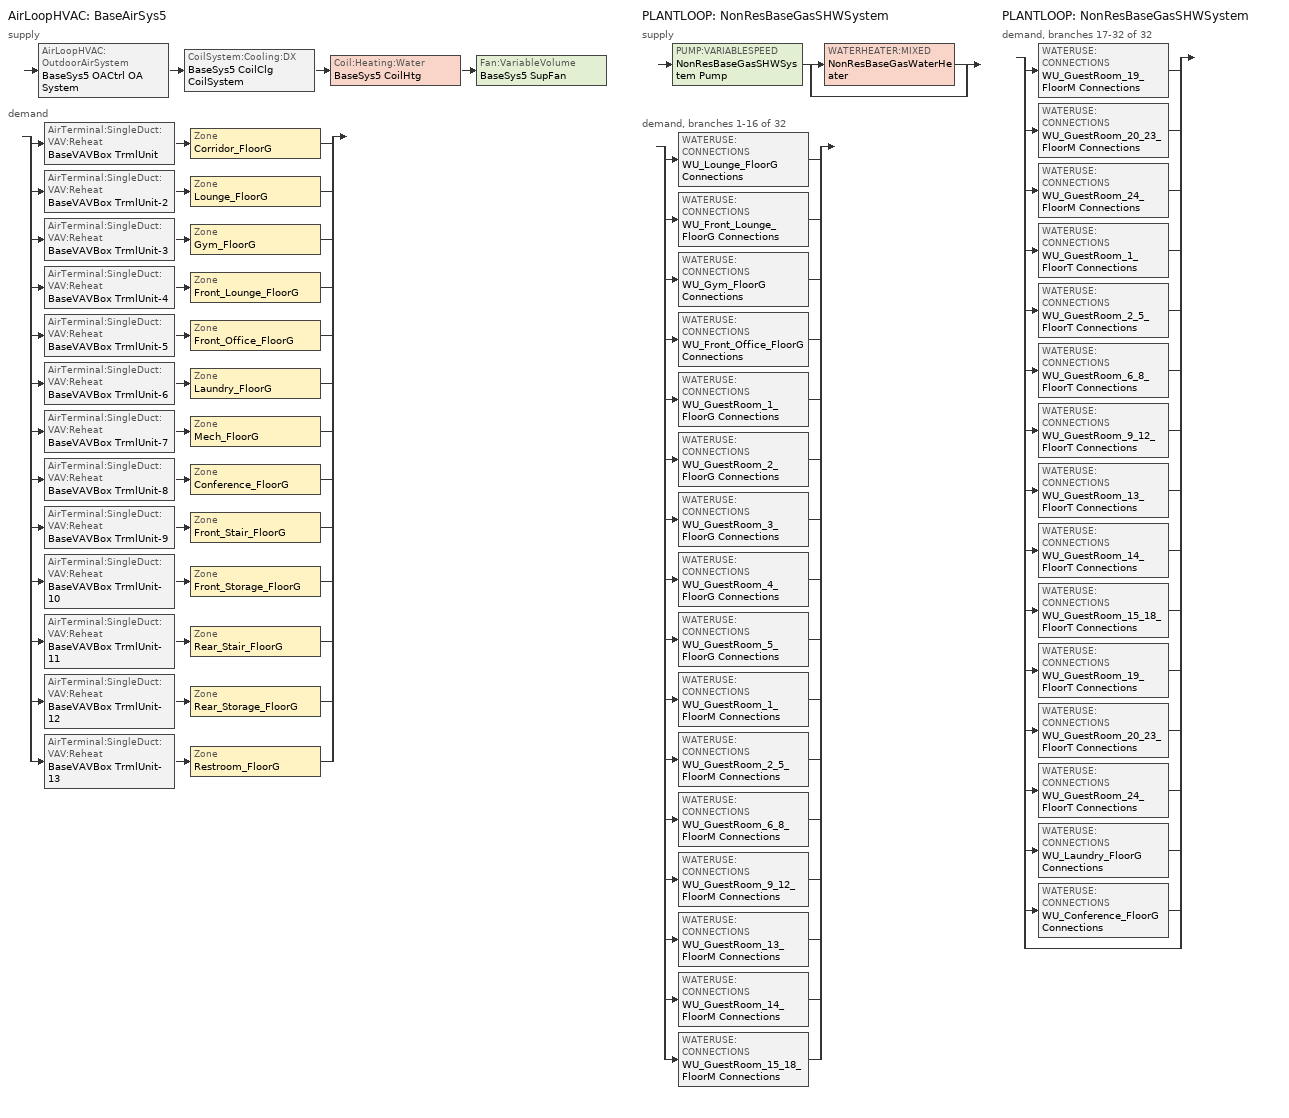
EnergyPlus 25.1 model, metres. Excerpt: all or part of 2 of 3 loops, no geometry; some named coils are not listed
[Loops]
AirLoopHVAC 'BaseAirSys5'
 supply: AirLoopHVAC:OutdoorAirSystem 'BaseSys5 OACtrl OA System' > CoilSystem:Cooling:DX 'BaseSys5 CoilClg CoilSystem' > Coil:Heating:Water 'BaseSys5 CoilHtg' > Fan:VariableVolume 'BaseSys5 SupFan'
 demand: split
  | AirTerminal:SingleDuct:VAV:Reheat 'BaseVAVBox TrmlUnit' > Zone 'Corridor_FloorG'
  | AirTerminal:SingleDuct:VAV:Reheat 'BaseVAVBox TrmlUnit-2' > Zone 'Lounge_FloorG'
  | AirTerminal:SingleDuct:VAV:Reheat 'BaseVAVBox TrmlUnit-3' > Zone 'Gym_FloorG'
  | AirTerminal:SingleDuct:VAV:Reheat 'BaseVAVBox TrmlUnit-4' > Zone 'Front_Lounge_FloorG'
  | AirTerminal:SingleDuct:VAV:Reheat 'BaseVAVBox TrmlUnit-5' > Zone 'Front_Office_FloorG'
  | AirTerminal:SingleDuct:VAV:Reheat 'BaseVAVBox TrmlUnit-6' > Zone 'Laundry_FloorG'
  | AirTerminal:SingleDuct:VAV:Reheat 'BaseVAVBox TrmlUnit-7' > Zone 'Mech_FloorG'
  | AirTerminal:SingleDuct:VAV:Reheat 'BaseVAVBox TrmlUnit-8' > Zone 'Conference_FloorG'
  | AirTerminal:SingleDuct:VAV:Reheat 'BaseVAVBox TrmlUnit-9' > Zone 'Front_Stair_FloorG'
  | AirTerminal:SingleDuct:VAV:Reheat 'BaseVAVBox TrmlUnit-10' > Zone 'Front_Storage_FloorG'
  | AirTerminal:SingleDuct:VAV:Reheat 'BaseVAVBox TrmlUnit-11' > Zone 'Rear_Stair_FloorG'
  | AirTerminal:SingleDuct:VAV:Reheat 'BaseVAVBox TrmlUnit-12' > Zone 'Rear_Storage_FloorG'
  | AirTerminal:SingleDuct:VAV:Reheat 'BaseVAVBox TrmlUnit-13' > Zone 'Restroom_FloorG'
PLANTLOOP 'NonResBaseGasSHWSystem'
 supply: PUMP:VARIABLESPEED 'NonResBaseGasSHWSystem Pump' > split
  | WATERHEATER:MIXED 'NonResBaseGasWaterHeater'
  | bypass
 demand, branches 1-16 of 32: split
  | WATERUSE:CONNECTIONS 'WU_Lounge_FloorG Connections'
  | WATERUSE:CONNECTIONS 'WU_Front_Lounge_FloorG Connections'
  | WATERUSE:CONNECTIONS 'WU_Gym_FloorG Connections'
  | WATERUSE:CONNECTIONS 'WU_Front_Office_FloorG Connections'
  | WATERUSE:CONNECTIONS 'WU_GuestRoom_1_FloorG Connections'
  | WATERUSE:CONNECTIONS 'WU_GuestRoom_2_FloorG Connections'
  | WATERUSE:CONNECTIONS 'WU_GuestRoom_3_FloorG Connections'
  | WATERUSE:CONNECTIONS 'WU_GuestRoom_4_FloorG Connections'
  | WATERUSE:CONNECTIONS 'WU_GuestRoom_5_FloorG Connections'
  | WATERUSE:CONNECTIONS 'WU_GuestRoom_1_FloorM Connections'
  | WATERUSE:CONNECTIONS 'WU_GuestRoom_2_5_FloorM Connections'
  | WATERUSE:CONNECTIONS 'WU_GuestRoom_6_8_FloorM Connections'
  | WATERUSE:CONNECTIONS 'WU_GuestRoom_9_12_FloorM Connections'
  | WATERUSE:CONNECTIONS 'WU_GuestRoom_13_FloorM Connections'
  | WATERUSE:CONNECTIONS 'WU_GuestRoom_14_FloorM Connections'
  | WATERUSE:CONNECTIONS 'WU_GuestRoom_15_18_FloorM Connections'
PLANTLOOP 'NonResBaseGasSHWSystem'
 demand, branches 17-32 of 32: split
  | WATERUSE:CONNECTIONS 'WU_GuestRoom_19_FloorM Connections'
  | WATERUSE:CONNECTIONS 'WU_GuestRoom_20_23_FloorM Connections'
  | WATERUSE:CONNECTIONS 'WU_GuestRoom_24_FloorM Connections'
  | WATERUSE:CONNECTIONS 'WU_GuestRoom_1_FloorT Connections'
  | WATERUSE:CONNECTIONS 'WU_GuestRoom_2_5_FloorT Connections'
  | WATERUSE:CONNECTIONS 'WU_GuestRoom_6_8_FloorT Connections'
  | WATERUSE:CONNECTIONS 'WU_GuestRoom_9_12_FloorT Connections'
  | WATERUSE:CONNECTIONS 'WU_GuestRoom_13_FloorT Connections'
  | WATERUSE:CONNECTIONS 'WU_GuestRoom_14_FloorT Connections'
  | WATERUSE:CONNECTIONS 'WU_GuestRoom_15_18_FloorT Connections'
  | WATERUSE:CONNECTIONS 'WU_GuestRoom_19_FloorT Connections'
  | WATERUSE:CONNECTIONS 'WU_GuestRoom_20_23_FloorT Connections'
  | WATERUSE:CONNECTIONS 'WU_GuestRoom_24_FloorT Connections'
  | WATERUSE:CONNECTIONS 'WU_Laundry_FloorG Connections'
  | WATERUSE:CONNECTIONS 'WU_Conference_FloorG Connections'
  | bypass
[SizingPeriod:DesignDay] Day of Month=21; Dry-Bulb Temperature Range Modifier Type=DefaultMultipliers; Humidity Condition Type=WetBulb; Barometric Pressure {Pa}=98525.9; Wind Speed {m/s}=2; Rain Indicator=No; Snow Indicator=No; Daylight Saving Time Indicator=No
Name | Month | Day Type | Maximum Dry-Bulb Temperature {C} | Daily Dry-Bulb Temperature Range {deltaC} | Wetbulb or DewPoint at Maximum Dry-Bulb {C} | Wind Direction {deg} | Solar Model Indicator | ASHRAE Clear Sky Optical Depth for Beam Irradiance (taub) | ASHRAE Clear Sky Optical Depth for Diffuse Irradiance (taud) | Sky Clearness
HOLLYWOOD BURBANK  October .4% Condns DB=>MCWB | 10 | SummerDesignDay | 36.1 | 12.2 | 17.3 | 180 | ASHRAETau | 0.374 | 2.382
HOLLYWOOD BURBANK  September .4% Condns DB=>MCWB | 9 | SummerDesignDay | 38.8 | 12.5 | 20.7 | 180 | ASHRAETau | 0.367 | 2.443
HOLLYWOOD BURBANK Ann Htg 99.6% Condns DB | 12 | WinterDesignDay | 3.8 | 0 | 3.8 | 350 | ASHRAEClearSky |  |  | 0
[DESIGNSPECIFICATION:OUTDOORAIR] Outdoor Air Method=Maximum; Outdoor Air Flow per Person=0.00707921; Outdoor Air Flow per Zone Floor Area=0.000762; Outdoor Air Flow per Zone=0; Outdoor Air Flow Air Changes per Hour=0
Name | Outdoor Air Schedule
DSOA_Corridor_FloorG; DSOA_Lounge_FloorG; DSOA_Front_Lounge_FloorG; DSOA_Front_Stair_FloorG; DSOA_Rear_Stair_FloorG; DSOA_Restroom_FloorG | HotelSmallResidentialCommonHVACAvail
DSOA_Gym_FloorG; DSOA_Front_Storage_FloorG; DSOA_Rear_Storage_FloorG; DSOA_Laundry_FloorG; DSOA_Mech_FloorG; DSOA_Conference_FloorG | HotelSmallAssemblyHVACAvail
DSOA_Front_Office_FloorG | HotelSmallOfficeHVACAvail
[SIZING:PLANT]
NonResBaseGasSHWSystem: Loop Type=Heating; Design Loop Exit Temperature=57.2222; Loop Design Temperature Difference=44.4444; Sizing Option=NonCoincident; Zone Timesteps in Averaging Window=1
[ZONECONTROL:THERMOSTAT] Temperature Difference Between Cutout And Setpoint=0
Name | Zone or ZoneList | Control Type Schedule | Control 1
ZC_Gym_FloorG | Gym_FloorG | Gym_FloorG Zn Thermostat Schedule | TSDSP_Gym_FloorG
ZC_Front_Office_FloorG | Front_Office_FloorG | Front_Office_FloorG Zn Thermostat Schedule | TSDSP_Front_Office_FloorG
ZC_Laundry_FloorG | Laundry_FloorG | Laundry_FloorG Zn Thermostat Schedule | TSDSP_Laundry_FloorG
ZC_Mech_FloorG | Mech_FloorG | Mech_FloorG Zn Thermostat Schedule | TSDSP_Mech_FloorG
ZC_Conference_FloorG | Conference_FloorG | Conference_FloorG Zn Thermostat Schedule | TSDSP_Conference_FloorG
ZC_Restroom_FloorG | Restroom_FloorG | Restroom_FloorG Zn Thermostat Schedule | TSDSP_Restroom_FloorG
[THERMOSTATSETPOINT:DUALSETPOINT]
Name | Heating Setpoint Temperature Schedule | Cooling Setpoint Temperature Schedule
TSDSP_Gym_FloorG; TSDSP_Laundry_FloorG; TSDSP_Mech_FloorG; TSDSP_Conference_FloorG | HotelSmallAssemblyHtgSetpt | HotelSmallAssemblyClgSetpt
TSDSP_Front_Office_FloorG | HotelSmallOfficeHtgSetpt | HotelSmallOfficeClgSetpt
TSDSP_Restroom_FloorG | HotelSmallResidentialCommonHtgSetpt | HotelSmallResidentialCommonClgSetpt
[PUMP:VARIABLESPEED]
NonResBaseGasSHWSystem Pump: Design Maximum Flow Rate=Autosize; Design Pump Head=179352; Design Power Consumption=Autosize; Motor Efficiency=0.9; Fraction of Motor Inefficiencies to Fluid Stream=0; Coefficient 1 of the Part Load Performance Curve=0; Coefficient 2 of the Part Load Performance Curve=1; Coefficient 3 of the Part Load Performance Curve=0; Coefficient 4 of the Part Load Performance Curve=0; Design Minimum Flow Rate=0; Pump Control Type=Continuous; Design Power Sizing Method=PowerPerFlowPerPressure; Design Electric Power per Unit Flow Rate=348701.1; Design Shaft Power per Unit Flow Rate per Unit Head=1.28205; Design Minimum Flow Rate Fraction=0; EndUse Subcategory=General
[WATERHEATER:MIXED]
NonResBaseGasWaterHeater: Tank Volume=0.405039; Setpoint Temperature Schedule=SHWSystemSetpointTemp130; Deadband Temperature Difference=2; Maximum Temperature Limit=82; Heater Control Type=Cycle; Heater Maximum Capacity=29073.5; Heater Minimum Capacity=0; Heater Ignition Minimum Flow Rate=0; Heater Ignition Delay=0; Heater Fuel Type=NaturalGas; Heater Thermal Efficiency=0.8; Off Cycle Parasitic Fuel Consumption Rate=0; Off Cycle Parasitic Heat Fraction to Tank=0; On Cycle Parasitic Fuel Consumption Rate=0; On Cycle Parasitic Heat Fraction to Tank=0; Ambient Temperature Indicator=Schedule; Ambient Temperature Schedule=WaterHeaterAmbientTemp; Off Cycle Loss Coefficient to Ambient Temperature=11.0003; Off Cycle Loss Fraction to Zone=1; On Cycle Loss Coefficient to Ambient Temperature=11.0003; On Cycle Loss Fraction to Zone=1; Use Side Effectiveness=1; Source Side Effectiveness=1; Use Side Design Flow Rate=autosize; Source Side Design Flow Rate=autosize; Indirect Water Heating Recovery Time=1.5; Source Side Flow Control Mode=IndirectHeatPrimarySetpoint; EndUse Subcategory=General
[PLANTLOOP]
NonResBaseGasSHWSystem: Fluid Type=Water; Plant Equipment Operation Scheme=NonResBaseGasSHWSystem Operation Schemes; Maximum Loop Temperature=100; Minimum Loop Temperature=0; Maximum Loop Flow Rate=Autosize; Minimum Loop Flow Rate=0; Plant Loop Volume=Autocalculate; Load Distribution Scheme=Optimal; Plant Loop Demand Calculation Scheme=SingleSetpoint; Common Pipe Simulation=None; Pressure Simulation Type=None; Loop Circulation Time=2
[PLANTEQUIPMENTLIST]
NonResBaseGasSHWSystem Equipment List: NonResBaseGasWaterHeater
[PLANTEQUIPMENTOPERATION:HEATINGLOAD]
NonResBaseGasSHWSystem Heating Operation Scheme: Load Range 1 Lower Limit=0; Load Range 1 Upper Limit=1000000000; Range 1 Equipment List=NonResBaseGasSHWSystem Equipment List
[PLANTEQUIPMENTOPERATIONSCHEMES]
NonResBaseGasSHWSystem Operation Schemes: Control Scheme 1=NonResBaseGasSHWSystem Heating Operation Scheme; Control Scheme 1 Schedule=Always On Discrete
[SETPOINTMANAGER:SCHEDULED]
NonResBaseGasSHWSystem SPM Scheduled: Control Variable=Temperature; Schedule=TargetSHWTemp130; Setpoint Node or NodeList=NonResBaseGasSHWSystem Supply Mixer Outlet Node
[WATERUSE:EQUIPMENT] EndUse Subcategory=DHW-Gas; Target Temperature Schedule=TargetSHWTemp130
Name | Peak Flow Rate | Flow Rate Fraction Schedule | Zone
WU_Lounge_FloorG | 1.09625e-06 | HotelSmallResidentialCommonServiceHotWater | Lounge_FloorG
WU_Front_Lounge_FloorG | 5.48174e-06 | HotelSmallResidentialCommonServiceHotWater | Front_Lounge_FloorG
WU_Gym_FloorG | 6.64396e-07 | HotelSmallAssemblyServiceHotWater | Gym_FloorG
WU_Front_Office_FloorG | 1.32881e-06 | HotelSmallOfficeServiceHotWater | Front_Office_FloorG
WU_GuestRoom_1_FloorG | 4.96125e-06 | HotelSmallResidentialLivingServiceHotWater | GuestRoom_1_FloorG
WU_GuestRoom_2_FloorG | 4.96125e-06 | HotelSmallResidentialLivingServiceHotWater | GuestRoom_2_FloorG
WU_GuestRoom_3_FloorG | 4.96125e-06 | HotelSmallResidentialLivingServiceHotWater | GuestRoom_3_FloorG
WU_GuestRoom_4_FloorG | 4.96083e-06 | HotelSmallResidentialLivingServiceHotWater | GuestRoom_4_FloorG
WU_GuestRoom_5_FloorG | 4.96083e-06 | HotelSmallResidentialLivingServiceHotWater | GuestRoom_5_FloorG
WU_GuestRoom_1_FloorM | 4.96125e-06 | HotelSmallResidentialLivingServiceHotWater | GuestRoom_1_FloorM
WU_GuestRoom_2_5_FloorM | 1.9845e-05 | HotelSmallResidentialLivingServiceHotWater | GuestRoom_2_5_FloorM
WU_GuestRoom_6_8_FloorM | 1.60288e-05 | HotelSmallResidentialLivingServiceHotWater | GuestRoom_6_8_FloorM
WU_GuestRoom_9_12_FloorM | 1.9845e-05 | HotelSmallResidentialLivingServiceHotWater | GuestRoom_9_12_FloorM
WU_GuestRoom_13_FloorM | 4.96125e-06 | HotelSmallResidentialLivingServiceHotWater | GuestRoom_13_FloorM
WU_GuestRoom_14_FloorM | 4.96083e-06 | HotelSmallResidentialLivingServiceHotWater | GuestRoom_14_FloorM
WU_GuestRoom_15_18_FloorM | 1.98436e-05 | HotelSmallResidentialLivingServiceHotWater | GuestRoom_15_18_FloorM
WU_GuestRoom_19_FloorM | 4.96097e-06 | HotelSmallResidentialLivingServiceHotWater | GuestRoom_19_FloorM
WU_GuestRoom_20_23_FloorM | 1.98436e-05 | HotelSmallResidentialLivingServiceHotWater | GuestRoom_20_23_FloorM
WU_GuestRoom_24_FloorM | 4.96083e-06 | HotelSmallResidentialLivingServiceHotWater | GuestRoom_24_FloorM
WU_GuestRoom_1_FloorT | 4.96125e-06 | HotelSmallResidentialLivingServiceHotWater | GuestRoom_1_FloorT
WU_GuestRoom_2_5_FloorT | 1.9845e-05 | HotelSmallResidentialLivingServiceHotWater | GuestRoom_2_5_FloorT
WU_GuestRoom_6_8_FloorT | 1.60288e-05 | HotelSmallResidentialLivingServiceHotWater | GuestRoom_6_8_FloorT
WU_GuestRoom_9_12_FloorT | 1.9845e-05 | HotelSmallResidentialLivingServiceHotWater | GuestRoom_9_12_FloorT
WU_GuestRoom_13_FloorT | 4.96125e-06 | HotelSmallResidentialLivingServiceHotWater | GuestRoom_13_FloorT
WU_GuestRoom_14_FloorT | 4.96083e-06 | HotelSmallResidentialLivingServiceHotWater | GuestRoom_14_FloorT
WU_GuestRoom_15_18_FloorT | 1.98436e-05 | HotelSmallResidentialLivingServiceHotWater | GuestRoom_15_18_FloorT
WU_GuestRoom_19_FloorT | 4.96097e-06 | HotelSmallResidentialLivingServiceHotWater | GuestRoom_19_FloorT
WU_GuestRoom_20_23_FloorT | 1.98436e-05 | HotelSmallResidentialLivingServiceHotWater | GuestRoom_20_23_FloorT
WU_GuestRoom_24_FloorT | 4.96083e-06 | HotelSmallResidentialLivingServiceHotWater | GuestRoom_24_FloorT
WU_Laundry_FloorG | 3.20024e-06 | HotelSmallAssemblyServiceHotWater | Laundry_FloorG
WU_Conference_FloorG | 2.69871e-06 | HotelSmallAssemblyServiceHotWater | Conference_FloorG
[WATERUSE:CONNECTIONS] Drain Water Heat Exchanger Type=None; Drain Water Heat Exchanger Destination=Plant
Name | Water Use Equipment 1
WU_Lounge_FloorG Connections | WU_Lounge_FloorG
WU_Front_Lounge_FloorG Connections | WU_Front_Lounge_FloorG
WU_Gym_FloorG Connections | WU_Gym_FloorG
WU_Front_Office_FloorG Connections | WU_Front_Office_FloorG
WU_GuestRoom_1_FloorG Connections | WU_GuestRoom_1_FloorG
WU_GuestRoom_2_FloorG Connections | WU_GuestRoom_2_FloorG
WU_GuestRoom_3_FloorG Connections | WU_GuestRoom_3_FloorG
WU_GuestRoom_4_FloorG Connections | WU_GuestRoom_4_FloorG
WU_GuestRoom_5_FloorG Connections | WU_GuestRoom_5_FloorG
WU_GuestRoom_1_FloorM Connections | WU_GuestRoom_1_FloorM
WU_GuestRoom_2_5_FloorM Connections | WU_GuestRoom_2_5_FloorM
WU_GuestRoom_6_8_FloorM Connections | WU_GuestRoom_6_8_FloorM
WU_GuestRoom_9_12_FloorM Connections | WU_GuestRoom_9_12_FloorM
WU_GuestRoom_13_FloorM Connections | WU_GuestRoom_13_FloorM
WU_GuestRoom_14_FloorM Connections | WU_GuestRoom_14_FloorM
WU_GuestRoom_15_18_FloorM Connections | WU_GuestRoom_15_18_FloorM
WU_GuestRoom_19_FloorM Connections | WU_GuestRoom_19_FloorM
WU_GuestRoom_20_23_FloorM Connections | WU_GuestRoom_20_23_FloorM
WU_GuestRoom_24_FloorM Connections | WU_GuestRoom_24_FloorM
WU_GuestRoom_1_FloorT Connections | WU_GuestRoom_1_FloorT
WU_GuestRoom_2_5_FloorT Connections | WU_GuestRoom_2_5_FloorT
WU_GuestRoom_6_8_FloorT Connections | WU_GuestRoom_6_8_FloorT
WU_GuestRoom_9_12_FloorT Connections | WU_GuestRoom_9_12_FloorT
WU_GuestRoom_13_FloorT Connections | WU_GuestRoom_13_FloorT
WU_GuestRoom_14_FloorT Connections | WU_GuestRoom_14_FloorT
WU_GuestRoom_15_18_FloorT Connections | WU_GuestRoom_15_18_FloorT
WU_GuestRoom_19_FloorT Connections | WU_GuestRoom_19_FloorT
WU_GuestRoom_20_23_FloorT Connections | WU_GuestRoom_20_23_FloorT
WU_GuestRoom_24_FloorT Connections | WU_GuestRoom_24_FloorT
WU_Laundry_FloorG Connections | WU_Laundry_FloorG
WU_Conference_FloorG Connections | WU_Conference_FloorG
[Sizing:Zone] Zone Cooling Design Supply Air Temperature Input Method=TemperatureDifference; Zone Cooling Design Supply Air Temperature {C}=14; Zone Heating Design Supply Air Temperature Input Method=TemperatureDifference; Zone Heating Design Supply Air Temperature {C}=40; Zone Heating Design Supply Air Temperature Difference {deltaC}=13.8889; Zone Cooling Design Supply Air Humidity Ratio {kgWater/kgDryAir}=0.0085; Zone Heating Design Supply Air Humidity Ratio {kgWater/kgDryAir}=0.008; Zone Heating Sizing Factor=1; Zone Cooling Sizing Factor=1; Cooling Design Air Flow Method=DesignDay; Cooling Design Air Flow Rate {m3/s}=0; Cooling Minimum Air Flow per Zone Floor Area {m3/s-m2}=0; Cooling Minimum Air Flow {m3/s}=0; Cooling Minimum Air Flow Fraction=0; Heating Design Air Flow Method=DesignDay; Heating Design Air Flow Rate {m3/s}=0; Heating Maximum Air Flow per Zone Floor Area {m3/s-m2}=0; Heating Maximum Air Flow {m3/s}=0; Heating Maximum Air Flow Fraction=0.5; Account for Dedicated Outdoor Air System=No; Zone Load Sizing Method=Sensible Load Only No Latent Load; Zone Latent Cooling Design Supply Air Humidity Ratio Input Method=HumidityRatioDifference; Zone Cooling Design Supply Air Humidity Ratio Difference {kgWater/kgDryAir}=0.005; Zone Latent Heating Design Supply Air Humidity Ratio Input Method=HumidityRatioDifference; Zone Humidification Design Supply Air Humidity Ratio Difference {kgWater/kgDryAir}=0.005
Name | Zone Cooling Design Supply Air Temperature Difference {deltaC} | Design Specification Outdoor Air Object
Corridor_FloorG | 11.1111 | DSOA_Corridor_FloorG
Lounge_FloorG | 11.1111 | DSOA_Lounge_FloorG
Gym_FloorG | 11.1111 | DSOA_Gym_FloorG
Front_Lounge_FloorG | 11.1111 | DSOA_Front_Lounge_FloorG
Front_Office_FloorG | 11.1111 | DSOA_Front_Office_FloorG
Front_Stair_FloorG | 8.33333 | DSOA_Front_Stair_FloorG
Front_Storage_FloorG | 8.33333 | DSOA_Front_Storage_FloorG
Laundry_FloorG | 11.1111 | DSOA_Laundry_FloorG
Mech_FloorG | 8.33333 | DSOA_Mech_FloorG
Conference_FloorG | 11.1111 | DSOA_Conference_FloorG
Rear_Stair_FloorG | 8.33333 | DSOA_Rear_Stair_FloorG
Rear_Storage_FloorG | 8.33333 | DSOA_Rear_Storage_FloorG
Restroom_FloorG | 8.33333 | DSOA_RestRoom_FloorG
[Sizing:System]
BaseAirSys5: Type of Load to Size On=Sensible; Design Outdoor Air Flow Rate {m3/s}=Autosize; Central Heating Maximum System Air Flow Ratio=0.5; Preheat Design Temperature {C}=5.68434e-14; Preheat Design Humidity Ratio {kgWater/kgDryAir}=0; Precool Design Temperature {C}=5.68434e-14; Precool Design Humidity Ratio {kgWater/kgDryAir}=0; Central Cooling Design Supply Air Temperature {C}=12.7778; Central Heating Design Supply Air Temperature {C}=15.5556; Type of Zone Sum to Use=Coincident; 100% Outdoor Air in Cooling=No; 100% Outdoor Air in Heating=No; Central Cooling Design Supply Air Humidity Ratio {kgWater/kgDryAir}=0.0085; Central Heating Design Supply Air Humidity Ratio {kgWater/kgDryAir}=0.008; Cooling Supply Air Flow Rate Method=DesignDay; Cooling Supply Air Flow Rate {m3/s}=0; Cooling Supply Air Flow Rate Per Floor Area {m3/s-m2}=0.00996765; Cooling Fraction of Autosized Cooling Supply Air Flow Rate=1; Cooling Supply Air Flow Rate Per Unit Cooling Capacity {m3/s-W}=3.94755e-05; Heating Supply Air Flow Rate Method=DesignDay; Heating Supply Air Flow Rate {m3/s}=0; Heating Supply Air Flow Rate Per Floor Area {m3/s-m2}=0.00996765; Heating Fraction of Autosized Heating Supply Air Flow Rate=1; Heating Fraction of Autosized Cooling Supply Air Flow Rate=1; Heating Supply Air Flow Rate Per Unit Heating Capacity {m3/s-W}=3.15882e-05; System Outdoor Air Method=ZoneSum; Zone Maximum Outdoor Air Fraction=1; Cooling Design Capacity Method=CoolingDesignCapacity; Cooling Design Capacity {W}=Autosize; Cooling Design Capacity Per Floor Area {W/m2}=234.7; Fraction of Autosized Cooling Design Capacity=1; Heating Design Capacity Method=HeatingDesignCapacity; Heating Design Capacity {W}=Autosize; Heating Design Capacity Per Floor Area {W/m2}=157; Fraction of Autosized Heating Design Capacity=1; Central Cooling Capacity Control Method=OnOff
[AirTerminal:SingleDuct:VAV:Reheat] Availability Schedule=Always On Discrete; Maximum Air Flow Rate {m3/s}=Autosize; Zone Minimum Air Flow Input Method=Constant; Constant Minimum Air Flow Fraction=0.3; Fixed Minimum Air Flow Rate {m3/s}=autosize; Maximum Hot Water or Steam Flow Rate {m3/s}=Autosize; Minimum Hot Water or Steam Flow Rate {m3/s}=0; Convergence Tolerance=0.001; Maximum Reheat Air Temperature {C}=35
Name | Reheat Coil | Damper Heating Action | Maximum Flow Fraction During Reheat | Design Specification Outdoor Air Object
BaseVAVBox TrmlUnit | BaseVAVBox CoilHtg | Reverse | 0.499999 | DSOA_Corridor_FloorG
BaseVAVBox TrmlUnit-2 | BaseVAVBox CoilHtg-2 | ReverseWithLimits | 0.5 | DSOA_Lounge_FloorG
BaseVAVBox TrmlUnit-3 | BaseVAVBox CoilHtg-3 | ReverseWithLimits | 0.5 | DSOA_Gym_FloorG
BaseVAVBox TrmlUnit-4 | BaseVAVBox CoilHtg-4 | ReverseWithLimits | 0.5 | DSOA_Front_Lounge_FloorG
BaseVAVBox TrmlUnit-5 | BaseVAVBox CoilHtg-5 | ReverseWithLimits | 0.500001 | DSOA_Front_Office_FloorG
BaseVAVBox TrmlUnit-9 | BaseVAVBox CoilHtg-9 | ReverseWithLimits | 0.5 | DSOA_Front_Stair_FloorG
BaseVAVBox TrmlUnit-10 | BaseVAVBox CoilHtg-10 | ReverseWithLimits | 0.6 | DSOA_Front_Storage_FloorG
BaseVAVBox TrmlUnit-6 | BaseVAVBox CoilHtg-6 | ReverseWithLimits | 0.5 | DSOA_Laundry_FloorG
BaseVAVBox TrmlUnit-7 | BaseVAVBox CoilHtg-7 | ReverseWithLimits | 0.500001 | DSOA_Mech_FloorG
BaseVAVBox TrmlUnit-8 | BaseVAVBox CoilHtg-8 | ReverseWithLimits | 0.500002 | DSOA_Conference_FloorG
BaseVAVBox TrmlUnit-11 | BaseVAVBox CoilHtg-11 | ReverseWithLimits | 0.5 | DSOA_Rear_Stair_FloorG
BaseVAVBox TrmlUnit-12 | BaseVAVBox CoilHtg-12 | Reverse | 0.7 | DSOA_Rear_Storage_FloorG
BaseVAVBox TrmlUnit-13 | BaseVAVBox CoilHtg-13 | ReverseWithLimits | 0.499998 | DSOA_RestRoom_FloorG
[Zone equipment]
Corridor_FloorG: BaseVAVBox TrmlUnit
Lounge_FloorG: BaseVAVBox TrmlUnit-2
Gym_FloorG: BaseVAVBox TrmlUnit-3
Front_Lounge_FloorG: BaseVAVBox TrmlUnit-4
Front_Office_FloorG: BaseVAVBox TrmlUnit-5
Front_Stair_FloorG: BaseVAVBox TrmlUnit-9
Front_Storage_FloorG: BaseVAVBox TrmlUnit-10
Laundry_FloorG: BaseVAVBox TrmlUnit-6, Laundry_FloorG BaseExhFan
Mech_FloorG: BaseVAVBox TrmlUnit-7
Conference_FloorG: BaseVAVBox TrmlUnit-8
Rear_Stair_FloorG: BaseVAVBox TrmlUnit-11
Rear_Storage_FloorG: BaseVAVBox TrmlUnit-12
Restroom_FloorG: BaseVAVBox TrmlUnit-13, Restroom_FloorG BaseExhFan
[Fan:VariableVolume]
BaseSys5 SupFan: Availability Schedule=HotelSmallAssemblyHVACAvail; Fan Total Efficiency=0.59; Pressure Rise {Pa}=967.81; Maximum Flow Rate {m3/s}=Autosize; Fan Power Minimum Flow Rate Input Method=FixedFlowRate; Fan Power Minimum Flow Fraction=0; Fan Power Minimum Air Flow Rate {m3/s}=0.628875; Motor Efficiency=0.9; Motor In Airstream Fraction=1; Fan Power Coefficient 1=0.04076; Fan Power Coefficient 2=0.088045; Fan Power Coefficient 3=-0.072926; Fan Power Coefficient 4=0.94374; Fan Power Coefficient 5=0
[Fan:ZoneExhaust] Fan Total Efficiency=0.55575; Pressure Rise {Pa}=683.321; System Availability Manager Coupling Mode=Decoupled
Name | Availability Schedule | Maximum Flow Rate {m3/s}
Laundry_FloorG BaseExhFan | HotelSmallResidentialCommonHVACAvail | 0.0995809
Restroom_FloorG BaseExhFan | HotelSmallResidentialLivingHVACAvail | 0.0424753
[Coil:Cooling:DX:TwoSpeed]
BaseSys5 CoilClg: Availability Schedule=Always On Discrete; High Speed Gross Rated Total Cooling Capacity {W}=autosize; High Speed Rated Sensible Heat Ratio=Autosize; High Speed Gross Rated Cooling COP {W/W}=3.3; High Speed Rated Air Flow Rate {m3/s}=autosize; Unit Internal Static Air Pressure {Pa}=773.3; Total Cooling Capacity Function of Temperature Curve=CoilClgDXQRatio_fTwbToadbSI; Total Cooling Capacity Function of Flow Fraction Curve=CoilClgDXDblQRatio_fCFMRatio; Energy Input Ratio Function of Temperature Curve=CoilClgDXEIRRatio_fTwbToadbSI; Energy Input Ratio Function of Flow Fraction Curve=CoilClgDXDblEIRRatio_fCFMRatio; Part Load Fraction Correlation Curve=CoilClgDXEIRRatio_fQFrac; Low Speed Gross Rated Total Cooling Capacity {W}=autosize; Low Speed Gross Rated Sensible Heat Ratio=Autosize; Low Speed Gross Rated Cooling COP {W/W}=3.3; Low Speed Rated Air Flow Rate {m3/s}=autosize; Low Speed Total Cooling Capacity Function of Temperature Curve=CoilClgDXQRatio_fTwbToadbSI 1; Low Speed Energy Input Ratio Function of Temperature Curve=CoilClgDXEIRRatio_fTwbToadbSI 1; Condenser Type=AirCooled; Minimum Outdoor Dry-Bulb Temperature for Compressor Operation {C}=-25; High Speed Evaporative Condenser Effectiveness=0; High Speed Evaporative Condenser Air Flow Rate {m3/s}=Autosize; High Speed Evaporative Condenser Pump Rated Power Consumption {W}=Autosize; Low Speed Evaporative Condenser Effectiveness=0; Low Speed Evaporative Condenser Air Flow Rate {m3/s}=Autosize; Low Speed Evaporative Condenser Pump Rated Power Consumption {W}=Autosize; Basin Heater Capacity {W/K}=0; Basin Heater Setpoint Temperature {C}=10
[Coil:Heating:Water]
BaseSys5 CoilHtg: Availability Schedule=Always On Discrete; U-Factor Times Area Value {W/K}=Autosize; Maximum Water Flow Rate {m3/s}=Autosize; Performance Input Method=NominalCapacity; Rated Capacity {W}=Autosize; Rated Inlet Water Temperature {C}=71.1111; Rated Inlet Air Temperature {C}=16.6; Rated Outlet Water Temperature {C}=60; Rated Outlet Air Temperature {C}=32.2; Rated Ratio for Air and Water Convection=0.5
[CoilSystem:Cooling:DX]
BaseSys5 CoilClg CoilSystem: Availability Schedule=Always On Discrete; Cooling Coil=BaseSys5 CoilClg; Dehumidification Control Type=None; Run on Sensible Load=Yes; Run on Latent Load=No; Use Outdoor Air DX Cooling Coil=No; Outdoor Air DX Cooling Coil Leaving Minimum Air Temperature {C}=2
[Controller:WaterCoil]
Controller Water Coil 1: Control Variable=Temperature; Action=Normal; Actuator Variable=Flow; Controller Convergence Tolerance {deltaC}=0.1; Maximum Actuated Flow {m3/s}=autosize; Minimum Actuated Flow {m3/s}=0
[Controller:OutdoorAir]
BaseSys5 OACtrl: Minimum Outdoor Air Flow Rate {m3/s}=0; Maximum Outdoor Air Flow Rate {m3/s}=Autosize; Economizer Control Type=FixedDryBulb; Economizer Control Action Type=ModulateFlow; Economizer Maximum Limit Dry-Bulb Temperature {C}=23.8889; Economizer Maximum Limit Enthalpy {J/kg}=116300; Economizer Minimum Limit Dry-Bulb Temperature {C}=7.22222; Lockout Type=NoLockout; Minimum Limit Type=FixedMinimum; Minimum Outdoor Air Schedule=HotelSmallAssemblyHVACAvail; Maximum Fraction of Outdoor Air Schedule=HotelSmallAssemblyHVACAvail; Mechanical Ventilation Controller=BaseSys5 OACtrl Mech Vent Controller; High Humidity Control=No; Control High Indoor Humidity Based on Outdoor Humidity Ratio=Yes; Heat Recovery Bypass Control Type=BypassWhenWithinEconomizerLimits
[Controller:MechanicalVentilation]
BaseSys5 OACtrl Mech Vent Controller: Availability Schedule=HotelSmallAssemblyHVACAvail; Demand Controlled Ventilation=Yes; System Outdoor Air Method=ZoneSum; Zone or ZoneList 1=Corridor_FloorG; Design Specification Outdoor Air Object Name 1=DSOA_Corridor_FloorG; Zone or ZoneList 2=Lounge_FloorG; Design Specification Outdoor Air Object Name 2=DSOA_Lounge_FloorG; Zone or ZoneList 3=Gym_FloorG; Design Specification Outdoor Air Object Name 3=DSOA_Gym_FloorG; Zone or ZoneList 4=Front_Lounge_FloorG; Design Specification Outdoor Air Object Name 4=DSOA_Front_Lounge_FloorG; Zone or ZoneList 5=Front_Office_FloorG; Design Specification Outdoor Air Object Name 5=DSOA_Front_Office_FloorG; Zone or ZoneList 6=Front_Stair_FloorG; Design Specification Outdoor Air Object Name 6=DSOA_Front_Stair_FloorG; Zone or ZoneList 7=Front_Storage_FloorG; Design Specification Outdoor Air Object Name 7=DSOA_Front_Storage_FloorG; Zone or ZoneList 8=Laundry_FloorG; Design Specification Outdoor Air Object Name 8=DSOA_Laundry_FloorG; Zone or ZoneList 9=Mech_FloorG; Design Specification Outdoor Air Object Name 9=DSOA_Mech_FloorG; Zone or ZoneList 10=Conference_FloorG; Design Specification Outdoor Air Object Name 10=DSOA_Conference_FloorG; Zone or ZoneList 11=Rear_Stair_FloorG; Design Specification Outdoor Air Object Name 11=DSOA_Rear_Stair_FloorG; Zone or ZoneList 12=Rear_Storage_FloorG; Design Specification Outdoor Air Object Name 12=DSOA_Rear_Storage_FloorG; Zone or ZoneList 13=Restroom_FloorG; Design Specification Outdoor Air Object Name 13=DSOA_RestRoom_FloorG
[AirLoopHVAC]
BaseAirSys5: Design Supply Air Flow Rate {m3/s}=Autosize; Design Return Air Flow Fraction of Supply Air Flow=1
[SetpointManager:MixedAir] Control Variable=Temperature
Name | Setpoint Node or NodeList
BaseSys5 OACtrl OA System Mixed Air Node OS Default SPM | BaseSys5 OACtrl OA System Mixed Air Node
BaseSys5 CoilClg Outlet Node OS Default SPM | BaseSys5 CoilClg Outlet Node
BaseSys5 CoilHtg Air Outlet Node OS Default SPM | BaseSys5 CoilHtg Air Outlet Node
[SetpointManager:Warmest]
Setpoint Manager Warmest 1: Control Variable=Temperature; HVAC Air Loop=BaseAirSys5; Minimum Setpoint Temperature {C}=12.7778; Maximum Setpoint Temperature {C}=15.5556; Strategy=MaximumTemperature; Setpoint Node or NodeList=BaseSys5 SupFan Outlet Node
[Schedule:Day:Hourly]
WaterHeaterAmbientTempDaily; HotelSmallResidentialCommonHtgSetptWD; HotelSmallResidentialCommonHtgSetptSat; HotelSmallResidentialCommonHtgSetptSun: 20, 20, 20, 20, 20, 20, 20, 20, 20, 20, 20, 20, 20, 20, 20, 20, 20, 20, 20, 20, 20, 20, 20, 20
SHWSystemSetpointTemp130Daily; TargetSHWTemp130Daily: 54.4, 54.4, 54.4, 54.4, 54.4, 54.4, 54.4, 54.4, 54.4, 54.4, 54.4, 54.4, 54.4, 54.4, 54.4, 54.4, 54.4, 54.4, 54.4, 54.4, 54.4, 54.4, 54.4, 54.4
HotelSmallAssemblyHVACAvailWD; HotelSmallAssemblyHVACAvailSat; HotelSmallAssemblyHVACAvailSun: 0, 0, 0, 0, 0, 0, 0, 1, 1, 1, 1, 1, 1, 1, 1, 1, 1, 1, 1, 1, 1, 1, 1, 0
HotelSmallAssemblyServiceHotWaterWD: 0, 0, 0, 0, 0, 0, 0, 0, 0, 0.05, 0.05, 0.35, 0.05, 0.05, 0.05, 0.05, 0.05, 0, 0, 0, 0, 0, 0, 0
HotelSmallAssemblyServiceHotWaterSat: 0, 0, 0, 0, 0, 0, 0, 0, 0, 0.05, 0.05, 0.2, 0, 0, 0, 0, 0, 0, 0, 0.65, 0.3, 0, 0, 0
HotelSmallAssemblyServiceHotWaterSun: 0, 0, 0, 0, 0, 0, 0, 0, 0, 0.05, 0.05, 0.1, 0, 0, 0, 0, 0, 0, 0, 0.65, 0.3, 0, 0, 0
HotelSmallAssemblyHtgSetptWD; HotelSmallAssemblyHtgSetptSat; HotelSmallAssemblyHtgSetptSun: 15.56, 15.56, 15.56, 15.56, 15.56, 15.56, 15.56, 21.11, 21.11, 21.11, 21.11, 21.11, 21.11, 21.11, 21.11, 21.11, 21.11, 21.11, 21.11, 21.11, 21.11, 21.11, 21.11, 15.56
HotelSmallAssemblyClgSetptWD; HotelSmallAssemblyClgSetptSat; HotelSmallAssemblyClgSetptSun: 29.44, 29.44, 29.44, 29.44, 29.44, 29.44, 29.44, 23.89, 23.89, 23.89, 23.89, 23.89, 23.89, 23.89, 23.89, 23.89, 23.89, 23.89, 23.89, 23.89, 23.89, 23.89, 23.89, 29.44
HotelSmallResidentialCommonHVACAvailWD; HotelSmallResidentialCommonHVACAvailSat; HotelSmallResidentialCommonHVACAvailSun; HotelSmallResidentialLivingHVACAvailWD; HotelSmallResidentialLivingHVACAvailSat; HotelSmallResidentialLivingHVACAvailSun: 1, 1, 1, 1, 1, 1, 1, 1, 1, 1, 1, 1, 1, 1, 1, 1, 1, 1, 1, 1, 1, 1, 1, 1
HotelSmallResidentialCommonServiceHotWaterWD; HotelSmallResidentialCommonServiceHotWaterSat; HotelSmallResidentialCommonServiceHotWaterSun: 0, 0, 0, 0.05, 0.05, 0.05, 0.8, 0.7, 0.5, 0.4, 0.25, 0.25, 0.25, 0.25, 0.5, 0.6, 0.7, 0.7, 0.4, 0.25, 0.2, 0.2, 0.05, 0.05
HotelSmallResidentialCommonClgSetptWD; HotelSmallResidentialCommonClgSetptSat; HotelSmallResidentialCommonClgSetptSun: 25.56, 25.56, 25.56, 25.56, 25.56, 25.56, 25.56, 25.56, 25.56, 25.56, 25.56, 25.56, 25.56, 25.56, 25.56, 25.56, 25.56, 25.56, 25.56, 25.56, 25.56, 25.56, 25.56, 25.56
HotelSmallResidentialLivingServiceHotWaterWD; HotelSmallOfficeServiceHotWaterWD: 0.131, 0.075, 0.084, 0.103, 0.187, 0.411, 0.832, 1, 0.832, 0.617, 0.486, 0.355, 0.336, 0.308, 0.299, 0.243, 0.393, 0.449, 0.486, 0.439, 0.393, 0.364, 0.336, 0.206
HotelSmallResidentialLivingServiceHotWaterSat; HotelSmallResidentialLivingServiceHotWaterSun; HotelSmallOfficeServiceHotWaterSat; HotelSmallOfficeServiceHotWaterSun: 0.217, 0.12, 0.108, 0.096, 0.181, 0.277, 0.313, 0.566, 0.928, 1, 0.892, 0.735, 0.614, 0.518, 0.47, 0.47, 0.627, 0.699, 0.675, 0.627, 0.566, 0.53, 0.482, 0.337
HotelSmallOfficeHVACAvailWD: 0, 0, 0, 0, 0, 1, 1, 1, 1, 1, 1, 1, 1, 1, 1, 1, 1, 1, 1, 1, 1, 1, 1, 1
HotelSmallOfficeHVACAvailSat: 0, 0, 0, 0, 0, 1, 1, 1, 1, 1, 1, 1, 1, 1, 1, 1, 1, 1, 1, 0, 0, 0, 0, 0
HotelSmallOfficeHVACAvailSun: 0, 0, 0, 0, 0, 0, 0, 0, 0, 0, 0, 0, 0, 0, 0, 0, 0, 0, 0, 0, 0, 0, 0, 0
HotelSmallOfficeHtgSetptWD: 15.56, 15.56, 15.56, 15.56, 15.56, 21.11, 21.11, 21.11, 21.11, 21.11, 21.11, 21.11, 21.11, 21.11, 21.11, 21.11, 21.11, 21.11, 21.11, 21.11, 21.11, 21.11, 21.11, 21.11
HotelSmallOfficeHtgSetptSat: 15.56, 15.56, 15.56, 15.56, 15.56, 21.11, 21.11, 21.11, 21.11, 21.11, 21.11, 21.11, 21.11, 21.11, 21.11, 21.11, 21.11, 21.11, 21.11, 15.56, 15.56, 15.56, 15.56, 15.56
HotelSmallOfficeHtgSetptSun: 15.56, 15.56, 15.56, 15.56, 15.56, 15.56, 15.56, 15.56, 15.56, 15.56, 15.56, 15.56, 15.56, 15.56, 15.56, 15.56, 15.56, 15.56, 15.56, 15.56, 15.56, 15.56, 15.56, 15.56
HotelSmallOfficeClgSetptWD: 29.44, 29.44, 29.44, 29.44, 29.44, 23.89, 23.89, 23.89, 23.89, 23.89, 23.89, 23.89, 23.89, 23.89, 23.89, 23.89, 23.89, 23.89, 23.89, 23.89, 23.89, 23.89, 23.89, 23.89
HotelSmallOfficeClgSetptSat: 29.44, 29.44, 29.44, 29.44, 29.44, 23.89, 23.89, 23.89, 23.89, 23.89, 23.89, 23.89, 23.89, 23.89, 23.89, 23.89, 23.89, 23.89, 23.89, 29.44, 29.44, 29.44, 29.44, 29.44
HotelSmallOfficeClgSetptSun: 29.44, 29.44, 29.44, 29.44, 29.44, 29.44, 29.44, 29.44, 29.44, 29.44, 29.44, 29.44, 29.44, 29.44, 29.44, 29.44, 29.44, 29.44, 29.44, 29.44, 29.44, 29.44, 29.44, 29.44
[Schedule:Week:Daily]
WaterHeaterAmbientTempWk: WaterHeaterAmbientTempDaily, WaterHeaterAmbientTempDaily, WaterHeaterAmbientTempDaily, WaterHeaterAmbientTempDaily, WaterHeaterAmbientTempDaily, WaterHeaterAmbientTempDaily, WaterHeaterAmbientTempDaily, WaterHeaterAmbientTempDaily, WaterHeaterAmbientTempDaily, WaterHeaterAmbientTempDaily, WaterHeaterAmbientTempDaily, WaterHeaterAmbientTempDaily
SHWSystemSetpointTemp130Wk: SHWSystemSetpointTemp130Daily, SHWSystemSetpointTemp130Daily, SHWSystemSetpointTemp130Daily, SHWSystemSetpointTemp130Daily, SHWSystemSetpointTemp130Daily, SHWSystemSetpointTemp130Daily, SHWSystemSetpointTemp130Daily, SHWSystemSetpointTemp130Daily, SHWSystemSetpointTemp130Daily, SHWSystemSetpointTemp130Daily, SHWSystemSetpointTemp130Daily, SHWSystemSetpointTemp130Daily
TargetSHWTemp130Wk: TargetSHWTemp130Daily, TargetSHWTemp130Daily, TargetSHWTemp130Daily, TargetSHWTemp130Daily, TargetSHWTemp130Daily, TargetSHWTemp130Daily, TargetSHWTemp130Daily, TargetSHWTemp130Daily, TargetSHWTemp130Daily, TargetSHWTemp130Daily, TargetSHWTemp130Daily, TargetSHWTemp130Daily
HotelSmallAssemblyClgSetptWk: HotelSmallAssemblyClgSetptSun, HotelSmallAssemblyClgSetptWD, HotelSmallAssemblyClgSetptWD, HotelSmallAssemblyClgSetptWD, HotelSmallAssemblyClgSetptWD, HotelSmallAssemblyClgSetptWD, HotelSmallAssemblyClgSetptSat, HotelSmallAssemblyClgSetptSun, HotelSmallAssemblyClgSetptWD, HotelSmallAssemblyClgSetptWD, HotelSmallAssemblyClgSetptSun, HotelSmallAssemblyClgSetptSun
HotelSmallAssemblyHVACAvailWk: HotelSmallAssemblyHVACAvailSun, HotelSmallAssemblyHVACAvailWD, HotelSmallAssemblyHVACAvailWD, HotelSmallAssemblyHVACAvailWD, HotelSmallAssemblyHVACAvailWD, HotelSmallAssemblyHVACAvailWD, HotelSmallAssemblyHVACAvailSat, HotelSmallAssemblyHVACAvailSun, HotelSmallAssemblyHVACAvailWD, HotelSmallAssemblyHVACAvailWD, HotelSmallAssemblyHVACAvailSun, HotelSmallAssemblyHVACAvailSun
HotelSmallAssemblyHtgSetptWk: HotelSmallAssemblyHtgSetptSun, HotelSmallAssemblyHtgSetptWD, HotelSmallAssemblyHtgSetptWD, HotelSmallAssemblyHtgSetptWD, HotelSmallAssemblyHtgSetptWD, HotelSmallAssemblyHtgSetptWD, HotelSmallAssemblyHtgSetptSat, HotelSmallAssemblyHtgSetptSun, HotelSmallAssemblyHtgSetptWD, HotelSmallAssemblyHtgSetptWD, HotelSmallAssemblyHtgSetptSun, HotelSmallAssemblyHtgSetptSun
HotelSmallAssemblyServiceHotWaterWk: HotelSmallAssemblyServiceHotWaterSun, HotelSmallAssemblyServiceHotWaterWD, HotelSmallAssemblyServiceHotWaterWD, HotelSmallAssemblyServiceHotWaterWD, HotelSmallAssemblyServiceHotWaterWD, HotelSmallAssemblyServiceHotWaterWD, HotelSmallAssemblyServiceHotWaterSat, HotelSmallAssemblyServiceHotWaterSun, HotelSmallAssemblyServiceHotWaterWD, HotelSmallAssemblyServiceHotWaterWD, HotelSmallAssemblyServiceHotWaterSun, HotelSmallAssemblyServiceHotWaterSun
HotelSmallOfficeClgSetptWk: HotelSmallOfficeClgSetptSun, HotelSmallOfficeClgSetptWD, HotelSmallOfficeClgSetptWD, HotelSmallOfficeClgSetptWD, HotelSmallOfficeClgSetptWD, HotelSmallOfficeClgSetptWD, HotelSmallOfficeClgSetptSat, HotelSmallOfficeClgSetptSun, HotelSmallOfficeClgSetptWD, HotelSmallOfficeClgSetptWD, HotelSmallOfficeClgSetptSun, HotelSmallOfficeClgSetptSun
HotelSmallOfficeHVACAvailWk: HotelSmallOfficeHVACAvailSun, HotelSmallOfficeHVACAvailWD, HotelSmallOfficeHVACAvailWD, HotelSmallOfficeHVACAvailWD, HotelSmallOfficeHVACAvailWD, HotelSmallOfficeHVACAvailWD, HotelSmallOfficeHVACAvailSat, HotelSmallOfficeHVACAvailSun, HotelSmallOfficeHVACAvailWD, HotelSmallOfficeHVACAvailWD, HotelSmallOfficeHVACAvailSun, HotelSmallOfficeHVACAvailSun
HotelSmallOfficeHtgSetptWk: HotelSmallOfficeHtgSetptSun, HotelSmallOfficeHtgSetptWD, HotelSmallOfficeHtgSetptWD, HotelSmallOfficeHtgSetptWD, HotelSmallOfficeHtgSetptWD, HotelSmallOfficeHtgSetptWD, HotelSmallOfficeHtgSetptSat, HotelSmallOfficeHtgSetptSun, HotelSmallOfficeHtgSetptWD, HotelSmallOfficeHtgSetptWD, HotelSmallOfficeHtgSetptSun, HotelSmallOfficeHtgSetptSun
HotelSmallOfficeServiceHotWaterWk: HotelSmallOfficeServiceHotWaterSun, HotelSmallOfficeServiceHotWaterWD, HotelSmallOfficeServiceHotWaterWD, HotelSmallOfficeServiceHotWaterWD, HotelSmallOfficeServiceHotWaterWD, HotelSmallOfficeServiceHotWaterWD, HotelSmallOfficeServiceHotWaterSat, HotelSmallOfficeServiceHotWaterSun, HotelSmallOfficeServiceHotWaterWD, HotelSmallOfficeServiceHotWaterWD, HotelSmallOfficeServiceHotWaterSun, HotelSmallOfficeServiceHotWaterSun
HotelSmallResidentialCommonClgSetptWk: HotelSmallResidentialCommonClgSetptSun, HotelSmallResidentialCommonClgSetptWD, HotelSmallResidentialCommonClgSetptWD, HotelSmallResidentialCommonClgSetptWD, HotelSmallResidentialCommonClgSetptWD, HotelSmallResidentialCommonClgSetptWD, HotelSmallResidentialCommonClgSetptSat, HotelSmallResidentialCommonClgSetptSun, HotelSmallResidentialCommonClgSetptWD, HotelSmallResidentialCommonClgSetptWD, HotelSmallResidentialCommonClgSetptSun, HotelSmallResidentialCommonClgSetptSun
HotelSmallResidentialCommonHVACAvailWk: HotelSmallResidentialCommonHVACAvailSun, HotelSmallResidentialCommonHVACAvailWD, HotelSmallResidentialCommonHVACAvailWD, HotelSmallResidentialCommonHVACAvailWD, HotelSmallResidentialCommonHVACAvailWD, HotelSmallResidentialCommonHVACAvailWD, HotelSmallResidentialCommonHVACAvailSat, HotelSmallResidentialCommonHVACAvailSun, HotelSmallResidentialCommonHVACAvailWD, HotelSmallResidentialCommonHVACAvailWD, HotelSmallResidentialCommonHVACAvailSun, HotelSmallResidentialCommonHVACAvailSun
HotelSmallResidentialCommonHtgSetptWk: HotelSmallResidentialCommonHtgSetptSun, HotelSmallResidentialCommonHtgSetptWD, HotelSmallResidentialCommonHtgSetptWD, HotelSmallResidentialCommonHtgSetptWD, HotelSmallResidentialCommonHtgSetptWD, HotelSmallResidentialCommonHtgSetptWD, HotelSmallResidentialCommonHtgSetptSat, HotelSmallResidentialCommonHtgSetptSun, HotelSmallResidentialCommonHtgSetptWD, HotelSmallResidentialCommonHtgSetptWD, HotelSmallResidentialCommonHtgSetptSun, HotelSmallResidentialCommonHtgSetptSun
HotelSmallResidentialCommonServiceHotWaterWk: HotelSmallResidentialCommonServiceHotWaterSun, HotelSmallResidentialCommonServiceHotWaterWD, HotelSmallResidentialCommonServiceHotWaterWD, HotelSmallResidentialCommonServiceHotWaterWD, HotelSmallResidentialCommonServiceHotWaterWD, HotelSmallResidentialCommonServiceHotWaterWD, HotelSmallResidentialCommonServiceHotWaterSat, HotelSmallResidentialCommonServiceHotWaterSun, HotelSmallResidentialCommonServiceHotWaterWD, HotelSmallResidentialCommonServiceHotWaterWD, HotelSmallResidentialCommonServiceHotWaterSun, HotelSmallResidentialCommonServiceHotWaterSun
HotelSmallResidentialLivingHVACAvailWk: HotelSmallResidentialLivingHVACAvailSun, HotelSmallResidentialLivingHVACAvailWD, HotelSmallResidentialLivingHVACAvailWD, HotelSmallResidentialLivingHVACAvailWD, HotelSmallResidentialLivingHVACAvailWD, HotelSmallResidentialLivingHVACAvailWD, HotelSmallResidentialLivingHVACAvailSat, HotelSmallResidentialLivingHVACAvailSun, HotelSmallResidentialLivingHVACAvailWD, HotelSmallResidentialLivingHVACAvailWD, HotelSmallResidentialLivingHVACAvailSun, HotelSmallResidentialLivingHVACAvailSun
HotelSmallResidentialLivingServiceHotWaterWk: HotelSmallResidentialLivingServiceHotWaterSun, HotelSmallResidentialLivingServiceHotWaterWD, HotelSmallResidentialLivingServiceHotWaterWD, HotelSmallResidentialLivingServiceHotWaterWD, HotelSmallResidentialLivingServiceHotWaterWD, HotelSmallResidentialLivingServiceHotWaterWD, HotelSmallResidentialLivingServiceHotWaterSat, HotelSmallResidentialLivingServiceHotWaterSun, HotelSmallResidentialLivingServiceHotWaterWD, HotelSmallResidentialLivingServiceHotWaterWD, HotelSmallResidentialLivingServiceHotWaterSun, HotelSmallResidentialLivingServiceHotWaterSun
[Schedule:Year]
WaterHeaterAmbientTemp: WaterHeaterAmbientTempWk, 1, 1, 12, 31
SHWSystemSetpointTemp130: SHWSystemSetpointTemp130Wk, 1, 1, 12, 31
TargetSHWTemp130: TargetSHWTemp130Wk, 1, 1, 12, 31
HotelSmallAssemblyClgSetpt: HotelSmallAssemblyClgSetptWk, 1, 1, 12, 31
HotelSmallAssemblyHVACAvail: HotelSmallAssemblyHVACAvailWk, 1, 1, 12, 31
HotelSmallAssemblyHtgSetpt: HotelSmallAssemblyHtgSetptWk, 1, 1, 12, 31
HotelSmallAssemblyServiceHotWater: HotelSmallAssemblyServiceHotWaterWk, 1, 1, 12, 31
HotelSmallOfficeClgSetpt: HotelSmallOfficeClgSetptWk, 1, 1, 12, 31
HotelSmallOfficeHVACAvail: HotelSmallOfficeHVACAvailWk, 1, 1, 12, 31
HotelSmallOfficeHtgSetpt: HotelSmallOfficeHtgSetptWk, 1, 1, 12, 31
HotelSmallOfficeServiceHotWater: HotelSmallOfficeServiceHotWaterWk, 1, 1, 12, 31
HotelSmallResidentialCommonClgSetpt: HotelSmallResidentialCommonClgSetptWk, 1, 1, 12, 31
HotelSmallResidentialCommonHVACAvail: HotelSmallResidentialCommonHVACAvailWk, 1, 1, 12, 31
HotelSmallResidentialCommonHtgSetpt: HotelSmallResidentialCommonHtgSetptWk, 1, 1, 12, 31
HotelSmallResidentialCommonServiceHotWater: HotelSmallResidentialCommonServiceHotWaterWk, 1, 1, 12, 31
HotelSmallResidentialLivingHVACAvail: HotelSmallResidentialLivingHVACAvailWk, 1, 1, 12, 31
HotelSmallResidentialLivingServiceHotWater: HotelSmallResidentialLivingServiceHotWaterWk, 1, 1, 12, 31
[Schedule:Constant]
Always On Discrete: Hourly Value=1
[SCHEDULE:COMPACT]
Gym_FloorG Zn Thermostat Schedule; Front_Office_FloorG Zn Thermostat Schedule; Laundry_FloorG Zn Thermostat Schedule; Mech_FloorG Zn Thermostat Schedule; Conference_FloorG Zn Thermostat Schedule; Restroom_FloorG Zn Thermostat Schedule: Through: 12/31, For: AllDays, Until: 24:00, 4
[Curve:Cubic]
Name | Coefficient1 Constant | Coefficient2 x | Coefficient3 x**2 | Coefficient4 x**3 | Minimum Value of x | Maximum Value of x | Minimum Curve Output | Maximum Curve Output
CoilClgDXDblQRatio_fCFMRatio | 0.472786 | 1.24334 | -1.03871 | 0.322578 | 0 | 100 | 0.47
CoilClgDXDblEIRRatio_fCFMRatio | 1.00795 | 0.345441 | -0.692289 | 0.338899 | 0 | 100
CoilClgDXEIRRatio_fQFrac | 0 | 5.1091 | -8.5515 | 4.4744 | 0.7 | 1 | 0.92 | 1
[Curve:Biquadratic] Minimum Value of x=13.89; Maximum Value of x=25; Minimum Value of y=23.89; Maximum Value of y=46.11; Minimum Curve Output=0.77
Name | Coefficient1 Constant | Coefficient2 x | Coefficient3 x**2 | Coefficient4 y | Coefficient5 y**2 | Coefficient6 x*y | Maximum Curve Output
CoilClgDXQRatio_fTwbToadbSI; CoilClgDXQRatio_fTwbToadbSI 1 | 0.86779 | 0.014245 | 0.000554 | -0.007569 | 3.2e-05 | -0.000191 | 1.29
CoilClgDXEIRRatio_fTwbToadbSI; CoilClgDXEIRRatio_fTwbToadbSI 1 | 0.116709 | 0.028458 | -0.000411 | 0.021422 | 0.000162 | -0.00068 | 1.33
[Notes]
From counter.inc created by EP-Launch when running groups of files
Output files                          HotelSmall_T24-2025-NC_9_Burbank
Run description                       T24-2025-NC: 9: Burbank
Parent Run
Run Flag                              True
Weather                               USA_CA_722880_HOLLYWOOD-BURBANK-AP_TMY_2000-2020K.epw
Default equipment values. May be overridden by later values.
End of default equipment values.
City                                            Burbank
